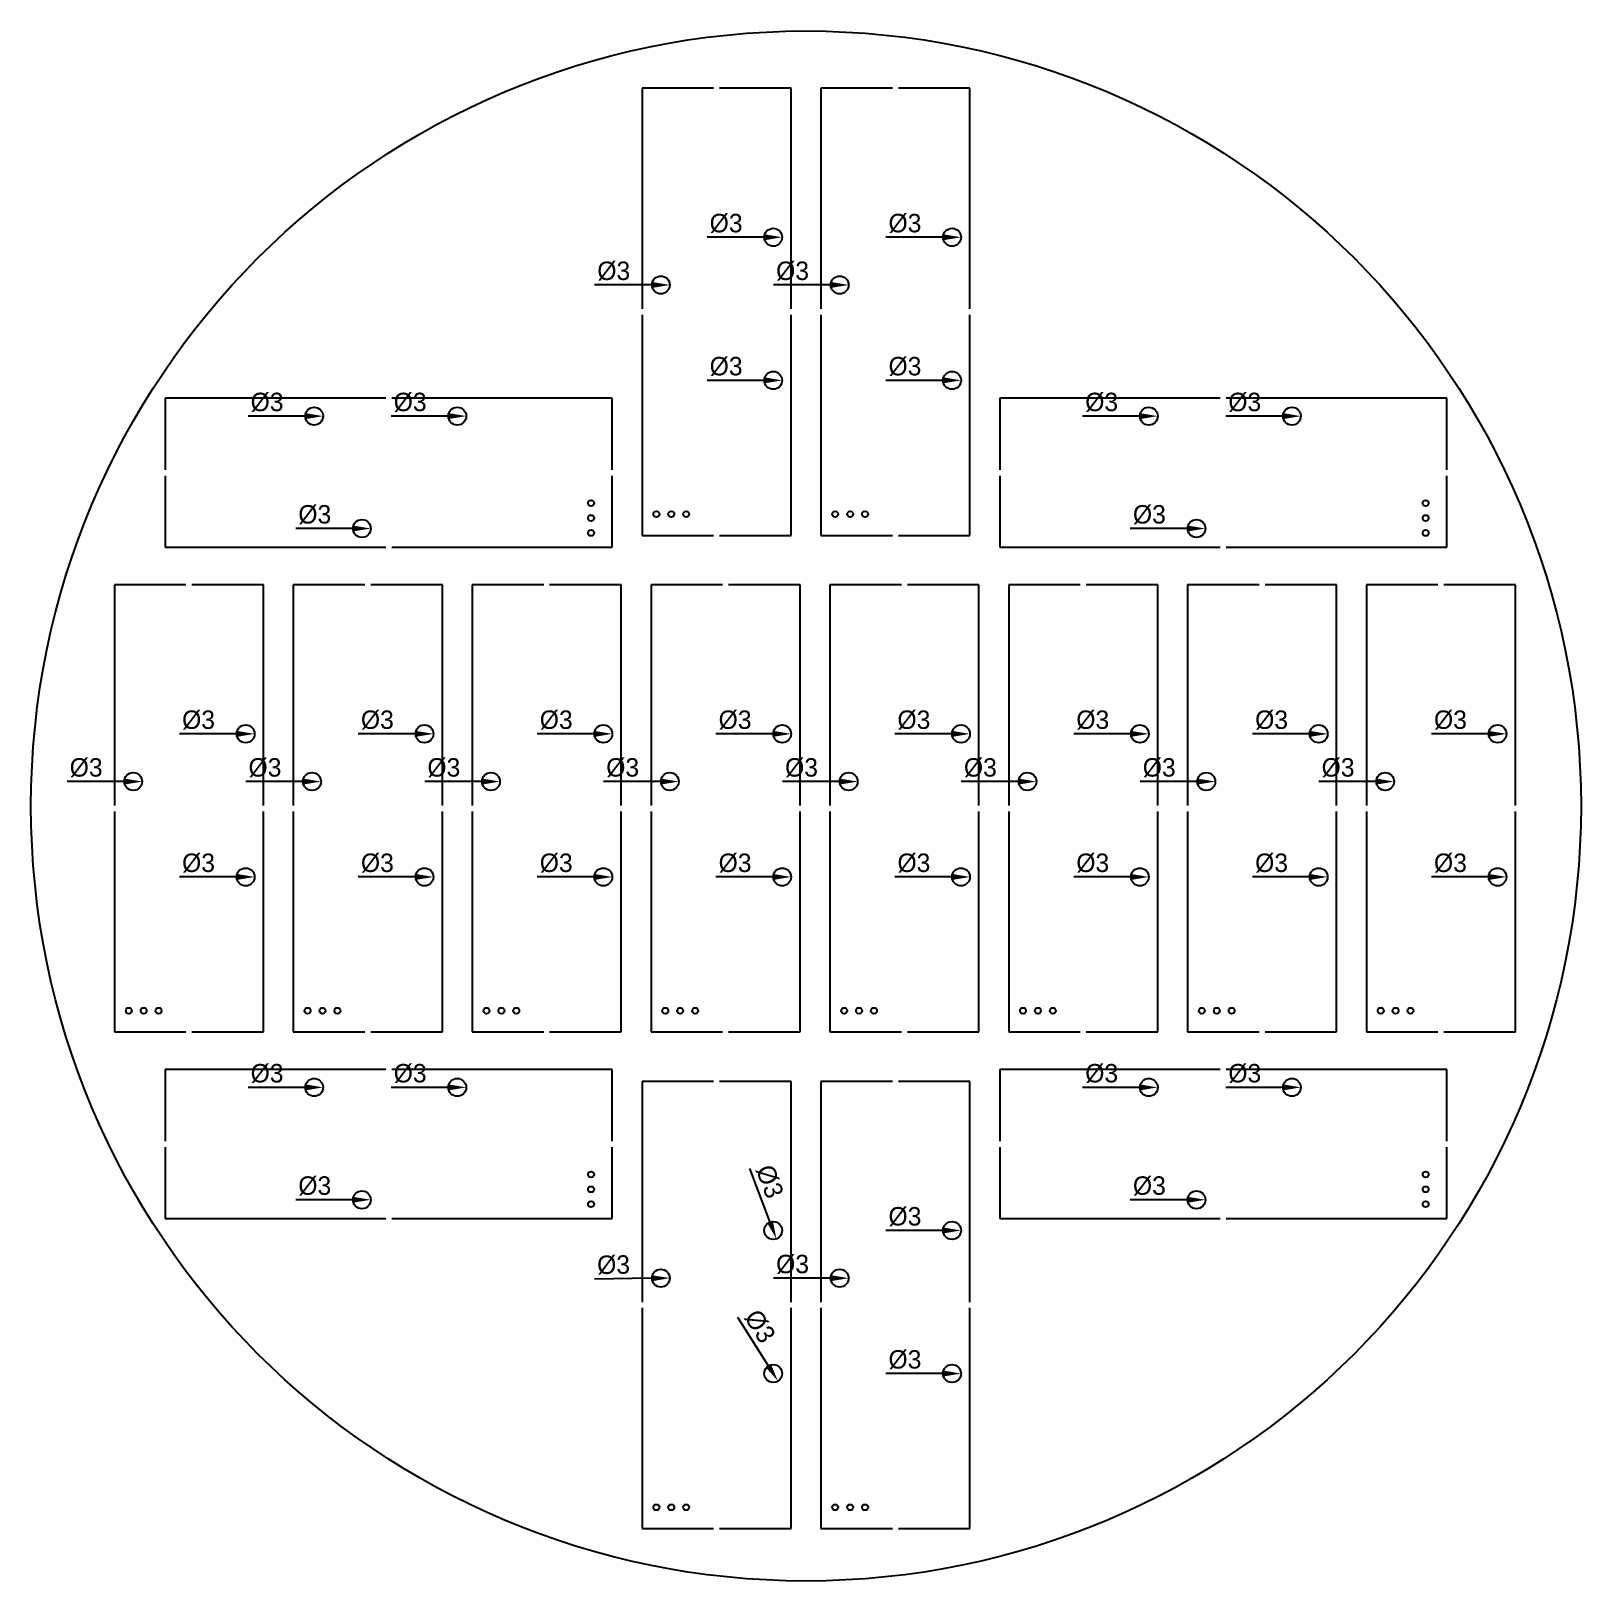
# Model space of a CAD drawing. Header units: millimetres. Extents: x 80 to 340, y 20 to 280.
import ezdxf

# ---------------------------------------------------------------- set-up
doc = ezdxf.new("R2010")
doc.units = ezdxf.units.MM
doc.layers.add('Dimensions', color=7, linetype='Continuous')
doc.layers.add('Sketch 01', color=7, linetype='Continuous')
doc.dimstyles.new('ISO-25', dxfattribs={"dimtxt": 2.5, "dimasz": 2.5, "dimexe": 1.25, "dimexo": 0.625, "dimtad": 1, "dimtxsty": 'Standard', "dimcen": 2.5, "dimadec": 0, "dimazin": 0, "dimtfac": 1, "dimtmove": 0, "dimatfit": 3, "dimfxl": 1, "dimarcsym": 0})

# ---------------------------------------------------------------- blocks, each defined once
blk = doc.blocks.new('*D1')
at = {"layer": 'Defpoints', "color": 0}
for p in [(246.15, 154.1), (249.15, 154.1)]:
    blk.add_point(p, dxfattribs=at)
at = {"layer": 'Dimensions', "color": 140, "lineweight": -2}
blk.add_line((246.05, 154.1), (236.55, 154.1), dxfattribs=at)
at = {"layer": 'Dimensions', "color": 140}
blk.add_solid([(246.05, 153.58), (246.05, 154.62), (249.15, 154.1)], dxfattribs=at)
at = {"layer": 'Dimensions', "color": 140, "insert": (239.75, 156.42), "char_height": 3.095, "attachment_point": 5}
blk.add_mtext('%%c3', dxfattribs=at)
blk = doc.blocks.new('*D2')
at = {"layer": 'Defpoints', "color": 0}
for p in [(204.47, 80.2), (205.53, 77.4)]:
    blk.add_point(p, dxfattribs=at)
at = {"layer": 'Dimensions', "color": 140, "lineweight": -2}
blk.add_line((204.44, 80.29), (201.1, 89.19), dxfattribs=at)
at = {"layer": 'Dimensions', "color": 140}
blk.add_solid([(203.96, 80.11), (204.92, 80.47), (205.53, 77.4)], dxfattribs=at)
at = {"layer": 'Dimensions', "color": 140, "insert": (204.4, 87.01), "char_height": 3.095, "attachment_point": 5, "rotation": 290.5692}
blk.add_mtext('%%c3', dxfattribs=at)
blk = doc.blocks.new('*D3')
at = {"layer": 'Defpoints', "color": 0}
for p in [(115, 138.1), (118, 138.1)]:
    blk.add_point(p, dxfattribs=at)
at = {"layer": 'Dimensions', "color": 140, "lineweight": -2}
blk.add_line((114.9, 138.1), (105.4, 138.1), dxfattribs=at)
at = {"layer": 'Dimensions', "color": 140}
blk.add_solid([(114.9, 137.58), (114.9, 138.62), (118, 138.1)], dxfattribs=at)
at = {"layer": 'Dimensions', "color": 140, "insert": (108.6, 140.42), "char_height": 3.095, "attachment_point": 5}
blk.add_mtext('%%c3', dxfattribs=at)
blk = doc.blocks.new('*D4')
at = {"layer": 'Defpoints', "color": 0}
for p in [(134.5, 196.55), (137.5, 196.55)]:
    blk.add_point(p, dxfattribs=at)
at = {"layer": 'Dimensions', "color": 140, "lineweight": -2}
blk.add_line((134.4, 196.55), (124.9, 196.55), dxfattribs=at)
at = {"layer": 'Dimensions', "color": 140}
blk.add_solid([(134.4, 196.03), (134.4, 197.06), (137.5, 196.55)], dxfattribs=at)
at = {"layer": 'Dimensions', "color": 140, "insert": (128.1, 198.87), "char_height": 3.095, "attachment_point": 5}
blk.add_mtext('%%c3', dxfattribs=at)
blk = doc.blocks.new('*D5')
at = {"layer": 'Defpoints', "color": 0}
for p in [(184.65, 237.4), (187.65, 237.4)]:
    blk.add_point(p, dxfattribs=at)
at = {"layer": 'Dimensions', "color": 140, "lineweight": -2}
blk.add_line((184.55, 237.4), (175.05, 237.4), dxfattribs=at)
at = {"layer": 'Dimensions', "color": 140}
blk.add_solid([(184.55, 236.88), (184.55, 237.92), (187.65, 237.4)], dxfattribs=at)
at = {"layer": 'Dimensions', "color": 140, "insert": (178.25, 239.72), "char_height": 3.095, "attachment_point": 5}
blk.add_mtext('%%c3', dxfattribs=at)
blk = doc.blocks.new('*D6')
at = {"layer": 'Defpoints', "color": 0}
for p in [(276.15, 154.1), (279.15, 154.1)]:
    blk.add_point(p, dxfattribs=at)
at = {"layer": 'Dimensions', "color": 140, "lineweight": -2}
blk.add_line((276.05, 154.1), (266.55, 154.1), dxfattribs=at)
at = {"layer": 'Dimensions', "color": 140}
blk.add_solid([(276.05, 153.58), (276.05, 154.62), (279.15, 154.1)], dxfattribs=at)
at = {"layer": 'Dimensions', "color": 140, "insert": (269.75, 156.42), "char_height": 3.095, "attachment_point": 5}
blk.add_mtext('%%c3', dxfattribs=at)
blk = doc.blocks.new('*D7')
at = {"layer": 'Defpoints', "color": 0}
for p in [(235, 138.1), (238, 138.1)]:
    blk.add_point(p, dxfattribs=at)
at = {"layer": 'Dimensions', "color": 140, "lineweight": -2}
blk.add_line((234.9, 138.1), (225.4, 138.1), dxfattribs=at)
at = {"layer": 'Dimensions', "color": 140}
blk.add_solid([(234.9, 137.58), (234.9, 138.62), (238, 138.1)], dxfattribs=at)
at = {"layer": 'Dimensions', "color": 140, "insert": (228.6, 140.42), "char_height": 3.095, "attachment_point": 5}
blk.add_mtext('%%c3', dxfattribs=at)
blk = doc.blocks.new('*D8')
at = {"layer": 'Defpoints', "color": 0}
for p in [(233.5, 221.4), (236.5, 221.4)]:
    blk.add_point(p, dxfattribs=at)
at = {"layer": 'Dimensions', "color": 140, "lineweight": -2}
blk.add_line((233.4, 221.4), (223.9, 221.4), dxfattribs=at)
at = {"layer": 'Dimensions', "color": 140}
blk.add_solid([(233.4, 220.88), (233.4, 221.92), (236.5, 221.4)], dxfattribs=at)
at = {"layer": 'Dimensions', "color": 140, "insert": (227.1, 223.72), "char_height": 3.095, "attachment_point": 5}
blk.add_mtext('%%c3', dxfattribs=at)
blk = doc.blocks.new('*D9')
at = {"layer": 'Defpoints', "color": 0}
for p in [(184.65, 70.78), (187.65, 70.82)]:
    blk.add_point(p, dxfattribs=at)
at = {"layer": 'Dimensions', "color": 140, "lineweight": -2}
blk.add_line((184.55, 70.78), (175.05, 70.65), dxfattribs=at)
at = {"layer": 'Dimensions', "color": 140}
blk.add_solid([(184.56, 70.26), (184.55, 71.29), (187.65, 70.82)], dxfattribs=at)
at = {"layer": 'Dimensions', "color": 140, "insert": (178.22, 73.01), "char_height": 3.095, "attachment_point": 5, "rotation": 0.7761}
blk.add_mtext('%%c3', dxfattribs=at)
blk = doc.blocks.new('*D10')
at = {"layer": 'Defpoints', "color": 0}
for p in [(204.2, 56.07), (205.8, 53.53)]:
    blk.add_point(p, dxfattribs=at)
at = {"layer": 'Dimensions', "color": 140, "lineweight": -2}
blk.add_line((204.15, 56.15), (199.09, 64.2), dxfattribs=at)
at = {"layer": 'Dimensions', "color": 140}
blk.add_solid([(203.71, 55.88), (204.59, 56.43), (205.8, 53.53)], dxfattribs=at)
at = {"layer": 'Dimensions', "color": 140, "insert": (202.76, 62.72), "char_height": 3.095, "attachment_point": 5, "rotation": 302.1602}
blk.add_mtext('%%c3', dxfattribs=at)
blk = doc.blocks.new('*D11')
at = {"layer": 'Defpoints', "color": 0}
for p in [(233.5, 78.8), (236.5, 78.8)]:
    blk.add_point(p, dxfattribs=at)
at = {"layer": 'Dimensions', "color": 140, "lineweight": -2}
blk.add_line((233.4, 78.8), (223.9, 78.8), dxfattribs=at)
at = {"layer": 'Dimensions', "color": 140}
blk.add_solid([(233.4, 78.28), (233.4, 79.32), (236.5, 78.8)], dxfattribs=at)
at = {"layer": 'Dimensions', "color": 140, "insert": (227.1, 81.12), "char_height": 3.095, "attachment_point": 5}
blk.add_mtext('%%c3', dxfattribs=at)
blk = doc.blocks.new('*D12')
at = {"layer": 'Defpoints', "color": 0}
for p in [(233.5, 54.8), (236.5, 54.8)]:
    blk.add_point(p, dxfattribs=at)
at = {"layer": 'Dimensions', "color": 140, "lineweight": -2}
blk.add_line((233.4, 54.8), (223.9, 54.8), dxfattribs=at)
at = {"layer": 'Dimensions', "color": 140}
blk.add_solid([(233.4, 54.28), (233.4, 55.32), (236.5, 54.8)], dxfattribs=at)
at = {"layer": 'Dimensions', "color": 140, "insert": (227.1, 57.12), "char_height": 3.095, "attachment_point": 5}
blk.add_mtext('%%c3', dxfattribs=at)
blk = doc.blocks.new('*D13')
at = {"layer": 'Defpoints', "color": 0}
for p in [(203.5, 245.4), (206.5, 245.4)]:
    blk.add_point(p, dxfattribs=at)
at = {"layer": 'Dimensions', "color": 140, "lineweight": -2}
blk.add_line((203.4, 245.4), (193.9, 245.4), dxfattribs=at)
at = {"layer": 'Dimensions', "color": 140}
blk.add_solid([(203.4, 244.88), (203.4, 245.92), (206.5, 245.4)], dxfattribs=at)
at = {"layer": 'Dimensions', "color": 140, "insert": (197.1, 247.72), "char_height": 3.095, "attachment_point": 5}
blk.add_mtext('%%c3', dxfattribs=at)
blk = doc.blocks.new('*D14')
at = {"layer": 'Defpoints', "color": 0}
for p in [(325, 138.1), (328, 138.1)]:
    blk.add_point(p, dxfattribs=at)
at = {"layer": 'Dimensions', "color": 140, "lineweight": -2}
blk.add_line((324.9, 138.1), (315.4, 138.1), dxfattribs=at)
at = {"layer": 'Dimensions', "color": 140}
blk.add_solid([(324.9, 137.58), (324.9, 138.62), (328, 138.1)], dxfattribs=at)
at = {"layer": 'Dimensions', "color": 140, "insert": (318.6, 140.42), "char_height": 3.095, "attachment_point": 5}
blk.add_mtext('%%c3', dxfattribs=at)
blk = doc.blocks.new('*D15')
at = {"layer": 'Defpoints', "color": 0}
for p in [(214.65, 70.8), (217.65, 70.8)]:
    blk.add_point(p, dxfattribs=at)
at = {"layer": 'Dimensions', "color": 140, "lineweight": -2}
blk.add_line((214.55, 70.8), (205.05, 70.8), dxfattribs=at)
at = {"layer": 'Dimensions', "color": 140}
blk.add_solid([(214.55, 70.28), (214.55, 71.32), (217.65, 70.8)], dxfattribs=at)
at = {"layer": 'Dimensions', "color": 140, "insert": (208.25, 73.12), "char_height": 3.095, "attachment_point": 5}
blk.add_mtext('%%c3', dxfattribs=at)
blk = doc.blocks.new('*D16')
at = {"layer": 'Defpoints', "color": 0}
for p in [(266.5, 102.8), (269.5, 102.8)]:
    blk.add_point(p, dxfattribs=at)
at = {"layer": 'Dimensions', "color": 140, "lineweight": -2}
blk.add_line((266.4, 102.8), (256.9, 102.8), dxfattribs=at)
at = {"layer": 'Dimensions', "color": 140}
blk.add_solid([(266.4, 102.28), (266.4, 103.32), (269.5, 102.8)], dxfattribs=at)
at = {"layer": 'Dimensions', "color": 140, "insert": (260.1, 105.12), "char_height": 3.095, "attachment_point": 5}
blk.add_mtext('%%c3', dxfattribs=at)
blk = doc.blocks.new('*D17')
at = {"layer": 'Defpoints', "color": 0}
for p in [(156.15, 154.1), (159.15, 154.1)]:
    blk.add_point(p, dxfattribs=at)
at = {"layer": 'Dimensions', "color": 140, "lineweight": -2}
blk.add_line((156.05, 154.1), (146.55, 154.1), dxfattribs=at)
at = {"layer": 'Dimensions', "color": 140}
blk.add_solid([(156.05, 153.58), (156.05, 154.62), (159.15, 154.1)], dxfattribs=at)
at = {"layer": 'Dimensions', "color": 140, "insert": (149.75, 156.42), "char_height": 3.095, "attachment_point": 5}
blk.add_mtext('%%c3', dxfattribs=at)
blk = doc.blocks.new('*D18')
at = {"layer": 'Defpoints', "color": 0}
for p in [(96.15, 154.1), (99.15, 154.1)]:
    blk.add_point(p, dxfattribs=at)
at = {"layer": 'Dimensions', "color": 140, "lineweight": -2}
blk.add_line((96.05, 154.1), (86.55, 154.1), dxfattribs=at)
at = {"layer": 'Dimensions', "color": 140}
blk.add_solid([(96.05, 153.58), (96.05, 154.62), (99.15, 154.1)], dxfattribs=at)
at = {"layer": 'Dimensions', "color": 140, "insert": (89.75, 156.42), "char_height": 3.095, "attachment_point": 5}
blk.add_mtext('%%c3', dxfattribs=at)
blk = doc.blocks.new('*D19')
at = {"layer": 'Defpoints', "color": 0}
for p in [(274.5, 83.95), (277.5, 83.95)]:
    blk.add_point(p, dxfattribs=at)
at = {"layer": 'Dimensions', "color": 140, "lineweight": -2}
blk.add_line((274.4, 83.95), (264.9, 83.95), dxfattribs=at)
at = {"layer": 'Dimensions', "color": 140}
blk.add_solid([(274.4, 83.43), (274.4, 84.46), (277.5, 83.95)], dxfattribs=at)
at = {"layer": 'Dimensions', "color": 140, "insert": (268.1, 86.27), "char_height": 3.095, "attachment_point": 5}
blk.add_mtext('%%c3', dxfattribs=at)
blk = doc.blocks.new('*D20')
at = {"layer": 'Defpoints', "color": 0}
for p in [(214.65, 237.4), (217.65, 237.4)]:
    blk.add_point(p, dxfattribs=at)
at = {"layer": 'Dimensions', "color": 140, "lineweight": -2}
blk.add_line((214.55, 237.4), (205.05, 237.4), dxfattribs=at)
at = {"layer": 'Dimensions', "color": 140}
blk.add_solid([(214.55, 236.88), (214.55, 237.92), (217.65, 237.4)], dxfattribs=at)
at = {"layer": 'Dimensions', "color": 140, "insert": (208.25, 239.72), "char_height": 3.095, "attachment_point": 5}
blk.add_mtext('%%c3', dxfattribs=at)
blk = doc.blocks.new('*D21')
at = {"layer": 'Defpoints', "color": 0}
for p in [(126.15, 154.1), (129.15, 154.1)]:
    blk.add_point(p, dxfattribs=at)
at = {"layer": 'Dimensions', "color": 140, "lineweight": -2}
blk.add_line((126.05, 154.1), (116.55, 154.1), dxfattribs=at)
at = {"layer": 'Dimensions', "color": 140}
blk.add_solid([(126.05, 153.58), (126.05, 154.62), (129.15, 154.1)], dxfattribs=at)
at = {"layer": 'Dimensions', "color": 140, "insert": (119.75, 156.42), "char_height": 3.095, "attachment_point": 5}
blk.add_mtext('%%c3', dxfattribs=at)
blk = doc.blocks.new('*D22')
at = {"layer": 'Defpoints', "color": 0}
for p in [(295, 162.1), (298, 162.1)]:
    blk.add_point(p, dxfattribs=at)
at = {"layer": 'Dimensions', "color": 140, "lineweight": -2}
blk.add_line((294.9, 162.1), (285.4, 162.1), dxfattribs=at)
at = {"layer": 'Dimensions', "color": 140}
blk.add_solid([(294.9, 161.58), (294.9, 162.62), (298, 162.1)], dxfattribs=at)
at = {"layer": 'Dimensions', "color": 140, "insert": (288.6, 164.42), "char_height": 3.095, "attachment_point": 5}
blk.add_mtext('%%c3', dxfattribs=at)
blk = doc.blocks.new('*D23')
at = {"layer": 'Defpoints', "color": 0}
for p in [(295, 138.1), (298, 138.1)]:
    blk.add_point(p, dxfattribs=at)
at = {"layer": 'Dimensions', "color": 140, "lineweight": -2}
blk.add_line((294.9, 138.1), (285.4, 138.1), dxfattribs=at)
at = {"layer": 'Dimensions', "color": 140}
blk.add_solid([(294.9, 137.58), (294.9, 138.62), (298, 138.1)], dxfattribs=at)
at = {"layer": 'Dimensions', "color": 140, "insert": (288.6, 140.42), "char_height": 3.095, "attachment_point": 5}
blk.add_mtext('%%c3', dxfattribs=at)
blk = doc.blocks.new('*D24')
at = {"layer": 'Defpoints', "color": 0}
for p in [(290.5, 215.4), (293.5, 215.4)]:
    blk.add_point(p, dxfattribs=at)
at = {"layer": 'Dimensions', "color": 140, "lineweight": -2}
blk.add_line((290.4, 215.4), (280.9, 215.4), dxfattribs=at)
at = {"layer": 'Dimensions', "color": 140}
blk.add_solid([(290.4, 214.88), (290.4, 215.92), (293.5, 215.4)], dxfattribs=at)
at = {"layer": 'Dimensions', "color": 140, "insert": (284.1, 217.72), "char_height": 3.095, "attachment_point": 5}
blk.add_mtext('%%c3', dxfattribs=at)
blk = doc.blocks.new('*D25')
at = {"layer": 'Defpoints', "color": 0}
for p in [(216.15, 154.1), (219.15, 154.1)]:
    blk.add_point(p, dxfattribs=at)
at = {"layer": 'Dimensions', "color": 140, "lineweight": -2}
blk.add_line((216.05, 154.1), (206.55, 154.1), dxfattribs=at)
at = {"layer": 'Dimensions', "color": 140}
blk.add_solid([(216.05, 153.58), (216.05, 154.62), (219.15, 154.1)], dxfattribs=at)
at = {"layer": 'Dimensions', "color": 140, "insert": (209.75, 156.42), "char_height": 3.095, "attachment_point": 5}
blk.add_mtext('%%c3', dxfattribs=at)
blk = doc.blocks.new('*D26')
at = {"layer": 'Defpoints', "color": 0}
for p in [(235, 162.1), (238, 162.1)]:
    blk.add_point(p, dxfattribs=at)
at = {"layer": 'Dimensions', "color": 140, "lineweight": -2}
blk.add_line((234.9, 162.1), (225.4, 162.1), dxfattribs=at)
at = {"layer": 'Dimensions', "color": 140}
blk.add_solid([(234.9, 161.58), (234.9, 162.62), (238, 162.1)], dxfattribs=at)
at = {"layer": 'Dimensions', "color": 140, "insert": (228.6, 164.42), "char_height": 3.095, "attachment_point": 5}
blk.add_mtext('%%c3', dxfattribs=at)
blk = doc.blocks.new('*D27')
at = {"layer": 'Defpoints', "color": 0}
for p in [(145, 138.1), (148, 138.1)]:
    blk.add_point(p, dxfattribs=at)
at = {"layer": 'Dimensions', "color": 140, "lineweight": -2}
blk.add_line((144.9, 138.1), (135.4, 138.1), dxfattribs=at)
at = {"layer": 'Dimensions', "color": 140}
blk.add_solid([(144.9, 137.58), (144.9, 138.62), (148, 138.1)], dxfattribs=at)
at = {"layer": 'Dimensions', "color": 140, "insert": (138.6, 140.42), "char_height": 3.095, "attachment_point": 5}
blk.add_mtext('%%c3', dxfattribs=at)
blk = doc.blocks.new('*D28')
at = {"layer": 'Defpoints', "color": 0}
for p in [(290.5, 102.8), (293.5, 102.8)]:
    blk.add_point(p, dxfattribs=at)
at = {"layer": 'Dimensions', "color": 140, "lineweight": -2}
blk.add_line((290.4, 102.8), (280.9, 102.8), dxfattribs=at)
at = {"layer": 'Dimensions', "color": 140}
blk.add_solid([(290.4, 102.28), (290.4, 103.32), (293.5, 102.8)], dxfattribs=at)
at = {"layer": 'Dimensions', "color": 140, "insert": (284.1, 105.12), "char_height": 3.095, "attachment_point": 5}
blk.add_mtext('%%c3', dxfattribs=at)
blk = doc.blocks.new('*D29')
at = {"layer": 'Defpoints', "color": 0}
for p in [(265, 162.1), (268, 162.1)]:
    blk.add_point(p, dxfattribs=at)
at = {"layer": 'Dimensions', "color": 140, "lineweight": -2}
blk.add_line((264.9, 162.1), (255.4, 162.1), dxfattribs=at)
at = {"layer": 'Dimensions', "color": 140}
blk.add_solid([(264.9, 161.58), (264.9, 162.62), (268, 162.1)], dxfattribs=at)
at = {"layer": 'Dimensions', "color": 140, "insert": (258.6, 164.42), "char_height": 3.095, "attachment_point": 5}
blk.add_mtext('%%c3', dxfattribs=at)
blk = doc.blocks.new('*D30')
at = {"layer": 'Defpoints', "color": 0}
for p in [(274.5, 196.55), (277.5, 196.55)]:
    blk.add_point(p, dxfattribs=at)
at = {"layer": 'Dimensions', "color": 140, "lineweight": -2}
blk.add_line((274.4, 196.55), (264.9, 196.55), dxfattribs=at)
at = {"layer": 'Dimensions', "color": 140}
blk.add_solid([(274.4, 196.03), (274.4, 197.06), (277.5, 196.55)], dxfattribs=at)
at = {"layer": 'Dimensions', "color": 140, "insert": (268.1, 198.87), "char_height": 3.095, "attachment_point": 5}
blk.add_mtext('%%c3', dxfattribs=at)
blk = doc.blocks.new('*D31')
at = {"layer": 'Defpoints', "color": 0}
for p in [(186.15, 154.1), (189.15, 154.1)]:
    blk.add_point(p, dxfattribs=at)
at = {"layer": 'Dimensions', "color": 140, "lineweight": -2}
blk.add_line((186.05, 154.1), (176.55, 154.1), dxfattribs=at)
at = {"layer": 'Dimensions', "color": 140}
blk.add_solid([(186.05, 153.58), (186.05, 154.62), (189.15, 154.1)], dxfattribs=at)
at = {"layer": 'Dimensions', "color": 140, "insert": (179.75, 156.42), "char_height": 3.095, "attachment_point": 5}
blk.add_mtext('%%c3', dxfattribs=at)
blk = doc.blocks.new('*D32')
at = {"layer": 'Defpoints', "color": 0}
for p in [(175, 162.1), (178, 162.1)]:
    blk.add_point(p, dxfattribs=at)
at = {"layer": 'Dimensions', "color": 140, "lineweight": -2}
blk.add_line((174.9, 162.1), (165.4, 162.1), dxfattribs=at)
at = {"layer": 'Dimensions', "color": 140}
blk.add_solid([(174.9, 161.58), (174.9, 162.62), (178, 162.1)], dxfattribs=at)
at = {"layer": 'Dimensions', "color": 140, "insert": (168.6, 164.42), "char_height": 3.095, "attachment_point": 5}
blk.add_mtext('%%c3', dxfattribs=at)
blk = doc.blocks.new('*D33')
at = {"layer": 'Defpoints', "color": 0}
for p in [(233.5, 245.4), (236.5, 245.4)]:
    blk.add_point(p, dxfattribs=at)
at = {"layer": 'Dimensions', "color": 140, "lineweight": -2}
blk.add_line((233.4, 245.4), (223.9, 245.4), dxfattribs=at)
at = {"layer": 'Dimensions', "color": 140}
blk.add_solid([(233.4, 244.88), (233.4, 245.92), (236.5, 245.4)], dxfattribs=at)
at = {"layer": 'Dimensions', "color": 140, "insert": (227.1, 247.72), "char_height": 3.095, "attachment_point": 5}
blk.add_mtext('%%c3', dxfattribs=at)
blk = doc.blocks.new('*D34')
at = {"layer": 'Defpoints', "color": 0}
for p in [(265, 138.1), (268, 138.1)]:
    blk.add_point(p, dxfattribs=at)
at = {"layer": 'Dimensions', "color": 140, "lineweight": -2}
blk.add_line((264.9, 138.1), (255.4, 138.1), dxfattribs=at)
at = {"layer": 'Dimensions', "color": 140}
blk.add_solid([(264.9, 137.58), (264.9, 138.62), (268, 138.1)], dxfattribs=at)
at = {"layer": 'Dimensions', "color": 140, "insert": (258.6, 140.42), "char_height": 3.095, "attachment_point": 5}
blk.add_mtext('%%c3', dxfattribs=at)
blk = doc.blocks.new('*D35')
at = {"layer": 'Defpoints', "color": 0}
for p in [(126.5, 102.8), (129.5, 102.8)]:
    blk.add_point(p, dxfattribs=at)
at = {"layer": 'Dimensions', "color": 140, "lineweight": -2}
blk.add_line((126.4, 102.8), (116.9, 102.8), dxfattribs=at)
at = {"layer": 'Dimensions', "color": 140}
blk.add_solid([(126.4, 102.28), (126.4, 103.32), (129.5, 102.8)], dxfattribs=at)
at = {"layer": 'Dimensions', "color": 140, "insert": (120.1, 105.12), "char_height": 3.095, "attachment_point": 5}
blk.add_mtext('%%c3', dxfattribs=at)
blk = doc.blocks.new('*D36')
at = {"layer": 'Defpoints', "color": 0}
for p in [(175, 138.1), (178, 138.1)]:
    blk.add_point(p, dxfattribs=at)
at = {"layer": 'Dimensions', "color": 140, "lineweight": -2}
blk.add_line((174.9, 138.1), (165.4, 138.1), dxfattribs=at)
at = {"layer": 'Dimensions', "color": 140}
blk.add_solid([(174.9, 137.58), (174.9, 138.62), (178, 138.1)], dxfattribs=at)
at = {"layer": 'Dimensions', "color": 140, "insert": (168.6, 140.42), "char_height": 3.095, "attachment_point": 5}
blk.add_mtext('%%c3', dxfattribs=at)
blk = doc.blocks.new('*D37')
at = {"layer": 'Defpoints', "color": 0}
for p in [(150.5, 102.8), (153.5, 102.8)]:
    blk.add_point(p, dxfattribs=at)
at = {"layer": 'Dimensions', "color": 140, "lineweight": -2}
blk.add_line((150.4, 102.8), (140.9, 102.8), dxfattribs=at)
at = {"layer": 'Dimensions', "color": 140}
blk.add_solid([(150.4, 102.28), (150.4, 103.32), (153.5, 102.8)], dxfattribs=at)
at = {"layer": 'Dimensions', "color": 140, "insert": (144.1, 105.12), "char_height": 3.095, "attachment_point": 5}
blk.add_mtext('%%c3', dxfattribs=at)
blk = doc.blocks.new('*D38')
at = {"layer": 'Defpoints', "color": 0}
for p in [(115, 162.1), (118, 162.1)]:
    blk.add_point(p, dxfattribs=at)
at = {"layer": 'Dimensions', "color": 140, "lineweight": -2}
blk.add_line((114.9, 162.1), (105.4, 162.1), dxfattribs=at)
at = {"layer": 'Dimensions', "color": 140}
blk.add_solid([(114.9, 161.58), (114.9, 162.62), (118, 162.1)], dxfattribs=at)
at = {"layer": 'Dimensions', "color": 140, "insert": (108.6, 164.42), "char_height": 3.095, "attachment_point": 5}
blk.add_mtext('%%c3', dxfattribs=at)
blk = doc.blocks.new('*D39')
at = {"layer": 'Defpoints', "color": 0}
for p in [(145, 162.1), (148, 162.1)]:
    blk.add_point(p, dxfattribs=at)
at = {"layer": 'Dimensions', "color": 140, "lineweight": -2}
blk.add_line((144.9, 162.1), (135.4, 162.1), dxfattribs=at)
at = {"layer": 'Dimensions', "color": 140}
blk.add_solid([(144.9, 161.58), (144.9, 162.62), (148, 162.1)], dxfattribs=at)
at = {"layer": 'Dimensions', "color": 140, "insert": (138.6, 164.42), "char_height": 3.095, "attachment_point": 5}
blk.add_mtext('%%c3', dxfattribs=at)
blk = doc.blocks.new('*D40')
at = {"layer": 'Defpoints', "color": 0}
for p in [(134.5, 83.95), (137.5, 83.95)]:
    blk.add_point(p, dxfattribs=at)
at = {"layer": 'Dimensions', "color": 140, "lineweight": -2}
blk.add_line((134.4, 83.95), (124.9, 83.95), dxfattribs=at)
at = {"layer": 'Dimensions', "color": 140}
blk.add_solid([(134.4, 83.43), (134.4, 84.46), (137.5, 83.95)], dxfattribs=at)
at = {"layer": 'Dimensions', "color": 140, "insert": (128.1, 86.27), "char_height": 3.095, "attachment_point": 5}
blk.add_mtext('%%c3', dxfattribs=at)
blk = doc.blocks.new('*D41')
at = {"layer": 'Defpoints', "color": 0}
for p in [(150.5, 215.4), (153.5, 215.4)]:
    blk.add_point(p, dxfattribs=at)
at = {"layer": 'Dimensions', "color": 140, "lineweight": -2}
blk.add_line((150.4, 215.4), (140.9, 215.4), dxfattribs=at)
at = {"layer": 'Dimensions', "color": 140}
blk.add_solid([(150.4, 214.88), (150.4, 215.92), (153.5, 215.4)], dxfattribs=at)
at = {"layer": 'Dimensions', "color": 140, "insert": (144.1, 217.72), "char_height": 3.095, "attachment_point": 5}
blk.add_mtext('%%c3', dxfattribs=at)
blk = doc.blocks.new('*D42')
at = {"layer": 'Defpoints', "color": 0}
for p in [(205, 162.1), (208, 162.1)]:
    blk.add_point(p, dxfattribs=at)
at = {"layer": 'Dimensions', "color": 140, "lineweight": -2}
blk.add_line((204.9, 162.1), (195.4, 162.1), dxfattribs=at)
at = {"layer": 'Dimensions', "color": 140}
blk.add_solid([(204.9, 161.58), (204.9, 162.62), (208, 162.1)], dxfattribs=at)
at = {"layer": 'Dimensions', "color": 140, "insert": (198.6, 164.42), "char_height": 3.095, "attachment_point": 5}
blk.add_mtext('%%c3', dxfattribs=at)
blk = doc.blocks.new('*D43')
at = {"layer": 'Defpoints', "color": 0}
for p in [(205, 138.1), (208, 138.1)]:
    blk.add_point(p, dxfattribs=at)
at = {"layer": 'Dimensions', "color": 140, "lineweight": -2}
blk.add_line((204.9, 138.1), (195.4, 138.1), dxfattribs=at)
at = {"layer": 'Dimensions', "color": 140}
blk.add_solid([(204.9, 137.58), (204.9, 138.62), (208, 138.1)], dxfattribs=at)
at = {"layer": 'Dimensions', "color": 140, "insert": (198.6, 140.42), "char_height": 3.095, "attachment_point": 5}
blk.add_mtext('%%c3', dxfattribs=at)
blk = doc.blocks.new('*D44')
at = {"layer": 'Defpoints', "color": 0}
for p in [(126.5, 215.4), (129.5, 215.4)]:
    blk.add_point(p, dxfattribs=at)
at = {"layer": 'Dimensions', "color": 140, "lineweight": -2}
blk.add_line((126.4, 215.4), (116.9, 215.4), dxfattribs=at)
at = {"layer": 'Dimensions', "color": 140}
blk.add_solid([(126.4, 214.88), (126.4, 215.92), (129.5, 215.4)], dxfattribs=at)
at = {"layer": 'Dimensions', "color": 140, "insert": (120.1, 217.72), "char_height": 3.095, "attachment_point": 5}
blk.add_mtext('%%c3', dxfattribs=at)
blk = doc.blocks.new('*D45')
at = {"layer": 'Defpoints', "color": 0}
for p in [(203.5, 221.4), (206.5, 221.4)]:
    blk.add_point(p, dxfattribs=at)
at = {"layer": 'Dimensions', "color": 140, "lineweight": -2}
blk.add_line((203.4, 221.4), (193.9, 221.4), dxfattribs=at)
at = {"layer": 'Dimensions', "color": 140}
blk.add_solid([(203.4, 220.88), (203.4, 221.92), (206.5, 221.4)], dxfattribs=at)
at = {"layer": 'Dimensions', "color": 140, "insert": (197.1, 223.72), "char_height": 3.095, "attachment_point": 5}
blk.add_mtext('%%c3', dxfattribs=at)
blk = doc.blocks.new('*D46')
at = {"layer": 'Defpoints', "color": 0}
for p in [(306.15, 154.1), (309.15, 154.1)]:
    blk.add_point(p, dxfattribs=at)
at = {"layer": 'Dimensions', "color": 140, "lineweight": -2}
blk.add_line((306.05, 154.1), (296.55, 154.1), dxfattribs=at)
at = {"layer": 'Dimensions', "color": 140}
blk.add_solid([(306.05, 153.58), (306.05, 154.62), (309.15, 154.1)], dxfattribs=at)
at = {"layer": 'Dimensions', "color": 140, "insert": (299.75, 156.42), "char_height": 3.095, "attachment_point": 5}
blk.add_mtext('%%c3', dxfattribs=at)
blk = doc.blocks.new('*D47')
at = {"layer": 'Defpoints', "color": 0}
for p in [(325, 162.1), (328, 162.1)]:
    blk.add_point(p, dxfattribs=at)
at = {"layer": 'Dimensions', "color": 140, "lineweight": -2}
blk.add_line((324.9, 162.1), (315.4, 162.1), dxfattribs=at)
at = {"layer": 'Dimensions', "color": 140}
blk.add_solid([(324.9, 161.58), (324.9, 162.62), (328, 162.1)], dxfattribs=at)
at = {"layer": 'Dimensions', "color": 140, "insert": (318.6, 164.42), "char_height": 3.095, "attachment_point": 5}
blk.add_mtext('%%c3', dxfattribs=at)
blk = doc.blocks.new('*D48')
at = {"layer": 'Defpoints', "color": 0}
for p in [(266.5, 215.4), (269.5, 215.4)]:
    blk.add_point(p, dxfattribs=at)
at = {"layer": 'Dimensions', "color": 140, "lineweight": -2}
blk.add_line((266.4, 215.4), (256.9, 215.4), dxfattribs=at)
at = {"layer": 'Dimensions', "color": 140}
blk.add_solid([(266.4, 214.88), (266.4, 215.92), (269.5, 215.4)], dxfattribs=at)
at = {"layer": 'Dimensions', "color": 140, "insert": (260.1, 217.72), "char_height": 3.095, "attachment_point": 5}
blk.add_mtext('%%c3', dxfattribs=at)

msp = doc.modelspace()

# ---------------------------------------------------------------- linework, layer by layer
at = {"layer": 'Sketch 01'}
for p, q in [((183, 270.4), (183, 233.4)), ((195, 270.4), (183, 270.4)), ((208, 270.4), (196, 270.4)), ((208, 233.4), (208, 270.4)), ((225, 270.4), (213, 270.4)), ((213, 270.4), (213, 233.4)), ((238, 270.4), (226, 270.4)), ((238, 233.4), (238, 270.4)), ((183, 232.4), (183, 195.4)), ((208, 195.4), (208, 232.4)), ((213, 232.4), (213, 195.4)), ((238, 195.4), (238, 232.4)), ((103, 218.4), (103, 206.4)), ((140, 218.4), (103, 218.4)), ((178, 218.4), (141, 218.4)), ((178, 206.4), (178, 218.4)), ((280, 218.4), (243, 218.4)), ((243, 218.4), (243, 206.4)), ((318, 218.4), (281, 218.4)), ((318, 206.4), (318, 218.4)), ((103, 205.4), (103, 193.4)), ((178, 193.4), (178, 205.4)), ((243, 205.4), (243, 193.4)), ((318, 193.4), (318, 205.4)), ((183, 195.4), (195, 195.4)), ((196, 195.4), (208, 195.4)), ((213, 195.4), (225, 195.4)), ((226, 195.4), (238, 195.4)), ((103, 193.4), (140, 193.4)), ((141, 193.4), (178, 193.4)), ((243, 193.4), (280, 193.4)), ((281, 193.4), (318, 193.4)), ((106.5, 187.1), (94.5, 187.1)), ((94.5, 187.1), (94.5, 150.1)), ((119.5, 187.1), (107.5, 187.1)), ((119.5, 150.1), (119.5, 187.1)), ((136.5, 187.1), (124.5, 187.1)), ((124.5, 187.1), (124.5, 150.1)), ((149.5, 187.1), (137.5, 187.1)), ((149.5, 150.1), (149.5, 187.1)), ((166.5, 187.1), (154.5, 187.1)), ((154.5, 187.1), (154.5, 150.1)), ((179.5, 187.1), (167.5, 187.1)), ((179.5, 150.1), (179.5, 187.1)), ((184.5, 187.1), (184.5, 150.1)), ((196.5, 187.1), (184.5, 187.1)), ((209.5, 187.1), (197.5, 187.1)), ((209.5, 150.1), (209.5, 187.1)), ((226.5, 187.1), (214.5, 187.1)), ((214.5, 187.1), (214.5, 150.1)), ((239.5, 187.1), (227.5, 187.1)), ((239.5, 150.1), (239.5, 187.1)), ((256.5, 187.1), (244.5, 187.1)), ((244.5, 187.1), (244.5, 150.1)), ((269.5, 187.1), (257.5, 187.1)), ((269.5, 150.1), (269.5, 187.1)), ((286.5, 187.1), (274.5, 187.1)), ((274.5, 187.1), (274.5, 150.1)), ((299.5, 187.1), (287.5, 187.1)), ((299.5, 150.1), (299.5, 187.1)), ((304.5, 187.1), (304.5, 150.1)), ((316.5, 187.1), (304.5, 187.1)), ((329.5, 187.1), (317.5, 187.1)), ((329.5, 150.1), (329.5, 187.1)), ((94.5, 149.1), (94.5, 112.1)), ((119.5, 112.1), (119.5, 149.1)), ((124.5, 149.1), (124.5, 112.1)), ((149.5, 112.1), (149.5, 149.1)), ((154.5, 149.1), (154.5, 112.1)), ((179.5, 112.1), (179.5, 149.1)), ((184.5, 149.1), (184.5, 112.1)), ((209.5, 112.1), (209.5, 149.1)), ((214.5, 149.1), (214.5, 112.1)), ((239.5, 112.1), (239.5, 149.1)), ((244.5, 149.1), (244.5, 112.1)), ((269.5, 112.1), (269.5, 149.1)), ((274.5, 149.1), (274.5, 112.1)), ((299.5, 112.1), (299.5, 149.1)), ((304.5, 149.1), (304.5, 112.1)), ((329.5, 112.1), (329.5, 149.1)), ((94.5, 112.1), (106.5, 112.1)), ((107.5, 112.1), (119.5, 112.1)), ((124.5, 112.1), (136.5, 112.1)), ((137.5, 112.1), (149.5, 112.1)), ((154.5, 112.1), (166.5, 112.1)), ((167.5, 112.1), (179.5, 112.1)), ((184.5, 112.1), (196.5, 112.1)), ((197.5, 112.1), (209.5, 112.1)), ((214.5, 112.1), (226.5, 112.1)), ((227.5, 112.1), (239.5, 112.1)), ((244.5, 112.1), (256.5, 112.1)), ((257.5, 112.1), (269.5, 112.1)), ((274.5, 112.1), (286.5, 112.1)), ((287.5, 112.1), (299.5, 112.1)), ((304.5, 112.1), (316.5, 112.1)), ((317.5, 112.1), (329.5, 112.1)), ((140, 105.8), (103, 105.8)), ((103, 105.8), (103, 93.8)), ((178, 105.8), (141, 105.8)), ((178, 93.8), (178, 105.8)), ((243, 105.8), (243, 93.8)), ((280, 105.8), (243, 105.8)), ((318, 105.8), (281, 105.8)), ((318, 93.8), (318, 105.8)), ((195, 103.8), (183, 103.8)), ((183, 103.8), (183, 66.8)), ((208, 103.8), (196, 103.8)), ((208, 66.8), (208, 103.8)), ((213, 103.8), (213, 66.8)), ((225, 103.8), (213, 103.8)), ((238, 103.8), (226, 103.8)), ((238, 66.8), (238, 103.8)), ((103, 92.8), (103, 80.8)), ((178, 80.8), (178, 92.8)), ((243, 92.8), (243, 80.8)), ((318, 80.8), (318, 92.8)), ((103, 80.8), (140, 80.8)), ((141, 80.8), (178, 80.8)), ((243, 80.8), (280, 80.8)), ((281, 80.8), (318, 80.8)), ((183, 65.8), (183, 28.8)), ((208, 28.8), (208, 65.8)), ((213, 65.8), (213, 28.8)), ((238, 28.8), (238, 65.8)), ((183, 28.8), (195, 28.8)), ((196, 28.8), (208, 28.8)), ((213, 28.8), (225, 28.8)), ((226, 28.8), (238, 28.8))]:
    msp.add_line(p, q, dxfattribs=at)
for centre, radius in [((210.5, 150), 130), ((205, 245.4), 1.5), ((235, 245.4), 1.5), ((186.1482, 237.4), 1.5), ((216.1482, 237.4), 1.5), ((205, 221.4), 1.5), ((235, 221.4), 1.5), ((128, 215.4), 1.5), ((152, 215.4), 1.5), ((268, 215.4), 1.5), ((292, 215.4), 1.5), ((174.4428, 200.8), 0.5), ((314.4428, 200.8), 0.5), ((136, 196.5482), 1.5), ((174.4428, 198.3), 0.5), ((185.4, 198.9572), 0.5), ((187.9, 198.9572), 0.5), ((190.4, 198.9572), 0.5), ((215.4, 198.9572), 0.5), ((217.9, 198.9572), 0.5), ((220.4, 198.9572), 0.5), ((276, 196.5482), 1.5), ((314.4428, 198.3), 0.5), ((174.4428, 195.8), 0.5), ((314.4428, 195.8), 0.5), ((314.4428, 195.8), 0.5), ((116.5, 162.1), 1.5), ((146.5, 162.1), 1.5), ((176.5, 162.1), 1.5), ((206.5, 162.1), 1.5), ((236.5, 162.1), 1.5), ((266.5, 162.1), 1.5), ((296.5, 162.1), 1.5), ((326.5, 162.1), 1.5), ((97.6482, 154.1), 1.5), ((127.6482, 154.1), 1.5), ((157.6482, 154.1), 1.5), ((187.6482, 154.1), 1.5), ((217.6482, 154.1), 1.5), ((247.6482, 154.1), 1.5), ((277.6482, 154.1), 1.5), ((307.6482, 154.1), 1.5), ((116.5, 138.1), 1.5), ((146.5, 138.1), 1.5), ((176.5, 138.1), 1.5), ((206.5, 138.1), 1.5), ((236.5, 138.1), 1.5), ((266.5, 138.1), 1.5), ((296.5, 138.1), 1.5), ((326.5, 138.1), 1.5), ((96.9, 115.6572), 0.5), ((99.4, 115.6572), 0.5), ((101.9, 115.6572), 0.5), ((126.9, 115.6572), 0.5), ((129.4, 115.6572), 0.5), ((131.9, 115.6572), 0.5), ((156.9, 115.6572), 0.5), ((159.4, 115.6572), 0.5), ((161.9, 115.6572), 0.5), ((186.9, 115.6572), 0.5), ((189.4, 115.6572), 0.5), ((191.9, 115.6572), 0.5), ((216.9, 115.6572), 0.5), ((219.4, 115.6572), 0.5), ((221.9, 115.6572), 0.5), ((246.9, 115.6572), 0.5), ((249.4, 115.6572), 0.5), ((251.9, 115.6572), 0.5), ((276.9, 115.6572), 0.5), ((279.4, 115.6572), 0.5), ((281.9, 115.6572), 0.5), ((306.9, 115.6572), 0.5), ((309.4, 115.6572), 0.5), ((311.9, 115.6572), 0.5), ((128, 102.8), 1.5), ((152, 102.8), 1.5), ((268, 102.8), 1.5), ((292, 102.8), 1.5), ((174.4428, 88.2), 0.5), ((314.4428, 88.2), 0.5), ((174.4428, 85.7), 0.5), ((314.4428, 85.7), 0.5), ((136, 83.9482), 1.5), ((174.4428, 83.2), 0.5), ((276, 83.9482), 1.5), ((314.4428, 83.2), 0.5), ((205, 78.8), 1.5), ((235, 78.8), 1.5), ((186.1482, 70.8), 1.5), ((216.1482, 70.8), 1.5), ((205, 54.8), 1.5), ((235, 54.8), 1.5), ((185.4, 32.3572), 0.5), ((187.9, 32.3572), 0.5), ((190.4, 32.3572), 0.5), ((215.4, 32.3572), 0.5), ((217.9, 32.3572), 0.5), ((220.4, 32.3572), 0.5)]:
    msp.add_circle(centre, radius, dxfattribs=at)

# ---------------------------------------------------------------- dimensions: what is measured, and where the dimension line sits
at = {"layer": 'Dimensions'}
for p1, p2, picture, middle in [((203.5, 245.4), (206.5, 245.4), '*D13', (197.1037, 245.4)), ((233.5, 245.4), (236.5, 245.4), '*D33', (227.1037, 245.4)), ((184.6482, 237.4), (187.6482, 237.4), '*D5', (178.2519, 237.4)), ((214.6482, 237.4), (217.6482, 237.4), '*D20', (208.2519, 237.4)), ((203.5, 221.4), (206.5, 221.4), '*D45', (197.1037, 221.4)), ((233.5, 221.4), (236.5, 221.4), '*D8', (227.1037, 221.4)), ((126.5, 215.4), (129.5, 215.4), '*D44', (120.1037, 215.4)), ((150.5, 215.4), (153.5, 215.4), '*D41', (144.1037, 215.4)), ((266.5, 215.4), (269.5, 215.4), '*D48', (260.1037, 215.4)), ((290.5, 215.4), (293.5, 215.4), '*D24', (284.1037, 215.4)), ((134.5, 196.5482), (137.5, 196.5482), '*D4', (128.1037, 196.5482)), ((274.5, 196.5482), (277.5, 196.5482), '*D30', (268.1037, 196.5482)), ((115, 162.1), (118, 162.1), '*D38', (108.6037, 162.1)), ((145, 162.1), (148, 162.1), '*D39', (138.6037, 162.1)), ((175, 162.1), (178, 162.1), '*D32', (168.6037, 162.1)), ((205, 162.1), (208, 162.1), '*D42', (198.6037, 162.1)), ((235, 162.1), (238, 162.1), '*D26', (228.6037, 162.1)), ((265, 162.1), (268, 162.1), '*D29', (258.6037, 162.1)), ((295, 162.1), (298, 162.1), '*D22', (288.6037, 162.1)), ((325, 162.1), (328, 162.1), '*D47', (318.6037, 162.1)), ((96.1482, 154.1), (99.1482, 154.1), '*D18', (89.7519, 154.1)), ((126.1482, 154.1), (129.1482, 154.1), '*D21', (119.7519, 154.1)), ((156.1482, 154.1), (159.1482, 154.1), '*D17', (149.7519, 154.1)), ((186.1482, 154.1), (189.1482, 154.1), '*D31', (179.7519, 154.1)), ((216.1482, 154.1), (219.1482, 154.1), '*D25', (209.7519, 154.1)), ((246.1482, 154.1), (249.1482, 154.1), '*D1', (239.7519, 154.1)), ((276.1482, 154.1), (279.1482, 154.1), '*D6', (269.7519, 154.1)), ((306.1482, 154.1), (309.1482, 154.1), '*D46', (299.7519, 154.1)), ((115, 138.1), (118, 138.1), '*D3', (108.6037, 138.1)), ((145, 138.1), (148, 138.1), '*D27', (138.6037, 138.1)), ((175, 138.1), (178, 138.1), '*D36', (168.6037, 138.1)), ((205, 138.1), (208, 138.1), '*D43', (198.6037, 138.1)), ((235, 138.1), (238, 138.1), '*D7', (228.6037, 138.1)), ((265, 138.1), (268, 138.1), '*D34', (258.6037, 138.1)), ((295, 138.1), (298, 138.1), '*D23', (288.6037, 138.1)), ((325, 138.1), (328, 138.1), '*D14', (318.6037, 138.1)), ((126.5, 102.8), (129.5, 102.8), '*D35', (120.1037, 102.8)), ((150.5, 102.8), (153.5, 102.8), '*D37', (144.1037, 102.8)), ((266.5, 102.8), (269.5, 102.8), '*D16', (260.1037, 102.8)), ((290.5, 102.8), (293.5, 102.8), '*D28', (284.1037, 102.8)), ((204.473, 80.2044), (205.527, 77.3956), '*D2', (202.2257, 86.1929)), ((134.5, 83.9482), (137.5, 83.9482), '*D40', (128.1037, 83.9482)), ((274.5, 83.9482), (277.5, 83.9482), '*D19', (268.1037, 83.9482)), ((233.5, 78.8), (236.5, 78.8), '*D11', (227.1037, 78.8)), ((184.6483, 70.7797), (187.6481, 70.8203), '*D9', (178.2527, 70.693)), ((214.6482, 70.8), (217.6482, 70.8), '*D15', (208.2519, 70.8)), ((204.2016, 56.0698), (205.7984, 53.5302), '*D10', (200.7969, 61.4847)), ((233.5, 54.8), (236.5, 54.8), '*D12', (227.1037, 54.8))]:
    dim = msp.add_diameter_dim_2p(p1=p1, p2=p2, dimstyle='ISO-25', override={"dimscale": 1.238095, "dimdec": 3, "dimzin": 8, "dimlunit": 2, "dimclrd": 140, "dimclre": 140, "dimclrt": 140}, dxfattribs=at)
    dim.commit()
    dim.dimension.update_dxf_attribs({"geometry": picture, "text_midpoint": middle, "dimtype": 163})

doc.saveas('drawing.dxf')
